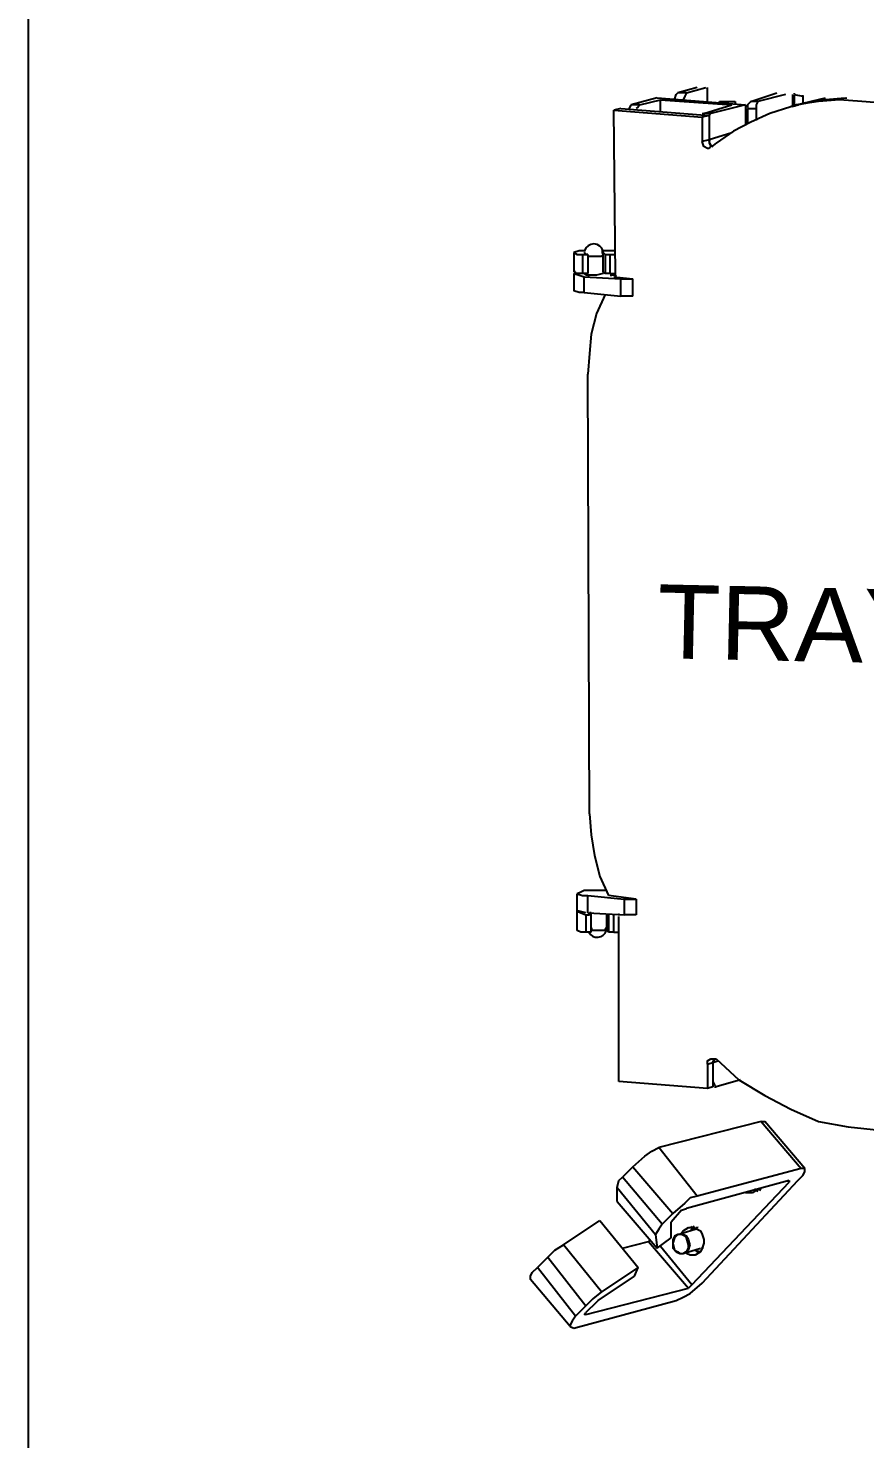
# Model space of a CAD drawing. Header units: metres. Extents: x 13896388 to 13903255, y 143653 to 146177.
# Drawn here: x 13902785.2 to 13902831.8, y 145194.7 to 145273.3 of the extents above; entities that cross this region are included whole.
import ezdxf

# ---------------------------------------------------------------- set-up
doc = ezdxf.new("R2010")
doc.units = ezdxf.units.M
doc.layers.add('FDT STRUCTURE', color=7, linetype='Continuous')
doc.layers.add('Line', color=1, linetype='Continuous')
doc.styles.get("Standard").update_dxf_attribs({"font": 'arial.ttf'})

msp = doc.modelspace()

# ---------------------------------------------------------------- linework, layer by layer
at = {"layer": 'FDT STRUCTURE'}
for points in [[(13902820.271, 145269.401), (13902818.82, 145269.014)], [(13902819.303, 145269.014), (13902820.464, 145269.304)], [(13902820.271, 145269.401), (13902825.205, 145269.014)], [(13902820.464, 145268.627), (13902820.464, 145269.304)], [(13902820.464, 145269.304), (13902824.431, 145269.014)], [(13902821.238, 145269.304), (13902821.335, 145269.595), (13902821.432, 145269.691)], [(13902822.496, 145269.982), (13902821.432, 145269.691)], [(13902821.916, 145269.691), (13902821.432, 145269.691)], [(13902821.916, 145269.691), (13902821.819, 145269.498), (13902821.722, 145269.304)], [(13902821.916, 145269.691), (13902822.98, 145269.982)], [(13902823.077, 145269.208), (13902823.077, 145269.982)], [(13902825.496, 145269.208), (13902826.947, 145269.691)], [(13902827.431, 145269.595), (13902825.883, 145269.208)], [(13902827.818, 145269.595), (13902827.818, 145268.917)], [(13902827.915, 145269.664), (13902827.914, 145269.639)], [(13902827.914, 145269.595), (13902828.398, 145269.498)], [(13902827.914, 145269.595), (13902827.914, 145268.917)], [(13902828.011, 145269.014), (13902829.656, 145269.401)], [(13902832.849, 145269.111), (13902831.688, 145269.208), (13902830.43, 145269.304), (13902829.269, 145269.208), (13902828.011, 145269.014)], [(13902830.743, 145269.394), (13902829.432, 145269.275), (13902828.143, 145269.012)], [(13902830.842, 145269.397), (13902829.482, 145269.282), (13902828.144, 145269.012)], [(13902828.399, 145269.567), (13902828.398, 145269.542)], [(13902828.398, 145269.498), (13902828.398, 145269.111)], [(13902818.239, 145268.82), (13902817.852, 145268.724)], [(13902817.949, 145259.532), (13902817.852, 145268.724)], [(13902817.852, 145268.724), (13902822.786, 145268.337)], [(13902818.239, 145268.82), (13902823.173, 145268.433)], [(13902818.723, 145268.82), (13902818.82, 145269.014)], [(13902819.303, 145269.014), (13902818.82, 145269.014)], [(13902819.303, 145269.014), (13902819.207, 145268.917), (13902819.11, 145268.82)], [(13902822.786, 145268.53), (13902822.883, 145268.53)], [(13902822.883, 145268.53), (13902824.431, 145269.014)], [(13902823.27, 145268.53), (13902822.883, 145268.53)], [(13902823.27, 145268.53), (13902823.173, 145268.433)], [(13902825.205, 145269.014), (13902823.27, 145268.53)], [(13902827.721, 145268.917), (13902826.56, 145268.53), (13902825.496, 145268.046), (13902824.528, 145267.563), (13902823.56, 145266.885)], [(13902823.754, 145269.208), (13902824.625, 145269.208)], [(13902823.754, 145269.111), (13902823.754, 145269.208)], [(13902824.044, 145269.111), (13902824.044, 145269.208)], [(13902824.238, 145269.111), (13902824.238, 145269.208)], [(13902824.625, 145269.208), (13902824.625, 145269.111)], [(13902825.205, 145269.014), (13902825.205, 145267.95)], [(13902825.302, 145269.014), (13902825.399, 145269.111), (13902825.496, 145269.208)], [(13902825.315, 145269.006), (13902825.302, 145268.865)], [(13902825.302, 145268.82), (13902825.786, 145268.82)], [(13902825.302, 145268.82), (13902825.302, 145267.95)], [(13902825.883, 145269.208), (13902825.496, 145269.208)], [(13902825.883, 145269.208), (13902825.786, 145269.014), (13902825.786, 145268.82)], [(13902825.786, 145268.82), (13902825.786, 145268.143)], [(13902828.062, 145269.013), (13902827.71, 145268.914)], [(13902828.123, 145269.003), (13902827.771, 145268.916)], [(13902823.173, 145268.433), (13902822.786, 145268.337)], [(13902822.786, 145268.337), (13902822.786, 145266.982)], [(13902823.173, 145268.433), (13902823.173, 145267.079)], [(13902823.173, 145268.433), (13902823.173, 145268.143)], [(13902823.173, 145267.079), (13902822.786, 145266.982)], [(13902823.173, 145266.595), (13902823.077, 145266.595), (13902822.883, 145266.692), (13902822.786, 145266.982)], [(13902824.431, 145267.466), (13902823.173, 145267.079)], [(13902823.173, 145267.079), (13902823.173, 145266.885), (13902823.27, 145266.692)], [(13902823.27, 145266.789), (13902823.173, 145266.982)], [(13902823.174, 145267.107), (13902823.196, 145266.988)], [(13902823.27, 145266.692), (13902823.173, 145266.595)], [(13902823.367, 145266.692), (13902823.27, 145266.789)], [(13902823.581, 145266.901), (13902823.303, 145266.685)], [(13902823.334, 145266.742), (13902823.392, 145266.714)], [(13902816.207, 145260.887), (13902815.917, 145260.887), (13902815.627, 145260.79)], [(13902815.627, 145260.79), (13902815.627, 145259.726)], [(13902815.627, 145260.79), (13902815.82, 145260.693), (13902816.11, 145260.693)], [(13902816.11, 145260.693), (13902816.11, 145259.629)], [(13902816.11, 145260.693), (13902816.401, 145260.693)], [(13902816.304, 145260.693), (13902816.207, 145260.79)], [(13902816.229, 145260.892), (13902816.22, 145260.859)], [(13902817.255, 145260.874), (13902817.184, 145261.033), (13902817.069, 145261.159), (13902816.921, 145261.242), (13902816.749, 145261.274), (13902816.576, 145261.248), (13902816.424, 145261.17), (13902816.305, 145261.049), (13902816.229, 145260.892)], [(13902816.401, 145260.693), (13902816.304, 145260.693)], [(13902816.401, 145260.693), (13902816.401, 145259.629)], [(13902817.949, 145260.887), (13902817.175, 145260.887)], [(13902817.175, 145260.79), (13902817.271, 145260.79)], [(13902817.175, 145260.596), (13902817.271, 145260.693)], [(13902817.271, 145260.766), (13902817.255, 145260.873)], [(13902817.271, 145259.726), (13902817.271, 145260.79)], [(13902817.271, 145260.79), (13902817.368, 145260.693)], [(13902817.368, 145260.693), (13902817.368, 145259.629)], [(13902817.368, 145260.693), (13902817.658, 145260.693)], [(13902817.658, 145259.629), (13902817.658, 145260.693)], [(13902817.658, 145260.693), (13902817.949, 145260.693)], [(13902816.401, 145260.596), (13902817.175, 145260.596)], [(13902816.42, 145260.608), (13902816.481, 145260.603)], [(13902815.723, 145259.726), (13902815.627, 145259.726)], [(13902815.627, 145259.629), (13902815.627, 145258.661)], [(13902815.723, 145259.629), (13902815.627, 145259.629)], [(13902815.627, 145259.629), (13902815.917, 145259.532), (13902816.207, 145259.435)], [(13902815.723, 145259.629), (13902815.723, 145259.726)], [(13902816.11, 145259.629), (13902815.723, 145259.629)], [(13902816.401, 145259.629), (13902816.11, 145259.629)], [(13902816.304, 145259.532), (13902816.207, 145259.629)], [(13902816.207, 145258.565), (13902816.207, 145259.435)], [(13902816.207, 145259.435), (13902818.239, 145259.339)], [(13902816.401, 145259.532), (13902816.304, 145259.532)], [(13902817.271, 145259.629), (13902816.884, 145259.532), (13902816.401, 145259.532)], [(13902816.409, 145259.545), (13902816.481, 145259.538)], [(13902817.271, 145259.726), (13902817.271, 145259.629)], [(13902817.368, 145259.629), (13902817.271, 145259.726)], [(13902817.658, 145259.629), (13902817.368, 145259.629)], [(13902817.658, 145259.629), (13902817.949, 145259.629)], [(13902817.949, 145259.532), (13902817.658, 145259.532)], [(13902817.658, 145259.532), (13902817.755, 145259.532)], [(13902817.755, 145259.629), (13902817.755, 145259.532)], [(13902817.755, 145259.629), (13902817.755, 145259.532)], [(13902817.755, 145259.532), (13902817.755, 145259.629)], [(13902817.852, 145259.435), (13902818.916, 145259.339)], [(13902817.985, 145259.534), (13902817.922, 145259.433)], [(13902818.239, 145259.339), (13902818.916, 145259.339)], [(13902818.239, 145258.371), (13902818.239, 145259.339)], [(13902818.916, 145258.371), (13902818.916, 145259.339)], [(13902816.207, 145258.565), (13902815.917, 145258.565), (13902815.627, 145258.661)], [(13902816.207, 145258.565), (13902818.239, 145258.371)], [(13902817.368, 145258.468), (13902816.884, 145257.403), (13902816.594, 145256.242), (13902816.497, 145255.178), (13902816.401, 145254.017)], [(13902818.916, 145258.371), (13902818.239, 145258.371)], [(13902816.497, 145229.538), (13902816.401, 145254.017)], [(13902816.497, 145229.538), (13902816.594, 145228.377), (13902816.788, 145227.216), (13902817.078, 145226.055), (13902817.562, 145224.991)], [(13902817.465, 145225.281), (13902816.594, 145225.281), (13902816.207, 145225.281), (13902816.014, 145225.184), (13902815.82, 145225.087)], [(13902815.82, 145224.217), (13902815.82, 145225.087)], [(13902815.82, 145225.087), (13902816.11, 145224.991), (13902816.401, 145224.991)], [(13902816.401, 145224.991), (13902818.432, 145224.797)], [(13902816.401, 145224.023), (13902816.401, 145224.991)], [(13902819.11, 145224.797), (13902817.562, 145224.991)], [(13902818.432, 145224.797), (13902819.11, 145224.797)], [(13902818.432, 145224.797), (13902818.432, 145223.926)], [(13902819.11, 145224.797), (13902819.11, 145223.926)], [(13902815.82, 145224.12), (13902815.82, 145224.217)], [(13902815.82, 145223.056), (13902815.82, 145224.12)], [(13902815.917, 145224.12), (13902815.82, 145224.12)], [(13902815.917, 145224.12), (13902815.82, 145224.12)], [(13902815.82, 145224.12), (13902816.014, 145224.023), (13902816.304, 145223.926)], [(13902816.304, 145224.023), (13902815.917, 145224.12)], [(13902816.304, 145223.926), (13902816.304, 145222.959)], [(13902816.304, 145223.926), (13902816.497, 145223.926)], [(13902816.401, 145224.023), (13902818.432, 145223.926)], [(13902816.594, 145224.023), (13902816.497, 145224.023)], [(13902816.497, 145223.926), (13902816.594, 145224.023)], [(13902816.594, 145222.959), (13902816.594, 145224.023)], [(13902817.465, 145223.056), (13902817.465, 145223.926)], [(13902817.562, 145223.926), (13902817.562, 145222.959)], [(13902817.852, 145222.959), (13902817.852, 145223.926)], [(13902818.099, 145223.986), (13902818.126, 145223.939)], [(13902818.142, 145214.638), (13902818.142, 145223.83)], [(13902819.11, 145223.926), (13902818.432, 145223.926)], [(13902816.304, 145222.959), (13902816.014, 145222.959), (13902815.82, 145223.056)], [(13902816.594, 145222.959), (13902816.304, 145222.959)], [(13902816.458, 145222.96), (13902816.551, 145222.83), (13902816.675, 145222.735), (13902816.822, 145222.68), (13902816.981, 145222.671), (13902817.136, 145222.709), (13902817.271, 145222.79), (13902817.376, 145222.906), (13902817.443, 145223.05)], [(13902817.368, 145223.056), (13902816.594, 145223.056)], [(13902816.614, 145223.164), (13902816.674, 145223.159)], [(13902817.465, 145223.152), (13902817.368, 145223.152)], [(13902817.368, 145223.152), (13902817.368, 145223.056)], [(13902817.465, 145223.056), (13902817.368, 145223.056)], [(13902817.443, 145223.051), (13902817.46, 145223.129)], [(13902817.562, 145222.959), (13902817.465, 145223.056)], [(13902817.658, 145222.959), (13902817.562, 145222.959)], [(13902817.852, 145222.959), (13902817.658, 145222.959)], [(13902817.852, 145222.959), (13902818.142, 145222.959)], [(13902823.077, 145215.606), (13902823.077, 145215.799), (13902823.27, 145215.896)], [(13902823.27, 145215.896), (13902823.464, 145215.896), (13902823.56, 145215.896)], [(13902823.464, 145215.896), (13902823.367, 145215.702)], [(13902823.367, 145215.702), (13902823.464, 145215.896)], [(13902823.56, 145215.896), (13902824.818, 145214.735), (13902826.27, 145213.864), (13902827.721, 145213.09), (13902829.269, 145212.413), (13902830.914, 145212.122), (13902832.655, 145211.929), (13902834.3, 145212.026), (13902835.945, 145212.316)], [(13902823.077, 145215.606), (13902823.367, 145215.702)], [(13902823.077, 145215.606), (13902823.077, 145214.251)], [(13902823.367, 145215.702), (13902823.657, 145215.799)], [(13902823.367, 145215.702), (13902823.367, 145214.348)], [(13902823.077, 145214.251), (13902818.142, 145214.638)], [(13902823.367, 145214.348), (13902823.077, 145214.251)], [(13902823.367, 145214.638), (13902823.464, 145214.444)], [(13902823.464, 145214.444), (13902823.56, 145214.348)], [(13902823.464, 145214.348), (13902823.56, 145214.348)], [(13902824.915, 145214.735), (13902823.56, 145214.348)], [(13902826.076, 145212.413), (13902820.368, 145210.961)], [(13902826.076, 145212.413), (13902828.301, 145209.8)], [(13902826.076, 145212.413), (13902826.27, 145212.413)], [(13902828.495, 145209.8), (13902826.27, 145212.413)], [(13902818.916, 145209.897), (13902819.594, 145210.478), (13902819.981, 145210.768), (13902820.368, 145210.961)], [(13902822.496, 145208.252), (13902820.368, 145210.961)], [(13902818.916, 145209.897), (13902818.336, 145209.316)], [(13902818.916, 145209.897), (13902821.142, 145207.285)], [(13902828.301, 145209.8), (13902822.496, 145208.252)], [(13902828.108, 145209.123), (13902828.398, 145209.413), (13902828.495, 145209.607), (13902828.495, 145209.8)], [(13902828.495, 145209.8), (13902828.301, 145209.8)], [(13902818.045, 145208.736), (13902818.142, 145209.123), (13902818.336, 145209.316)], [(13902820.561, 145206.704), (13902818.336, 145209.316)], [(13902827.624, 145209.123), (13902821.916, 145207.575)], [(13902822.206, 145203.318), (13902827.624, 145209.026)], [(13902822.786, 145203.414), (13902828.108, 145209.123)], [(13902827.527, 145209.123), (13902827.624, 145209.026)], [(13902827.624, 145209.123), (13902827.624, 145209.026)], [(13902818.045, 145208.736), (13902820.174, 145206.124)], [(13902818.045, 145207.962), (13902818.045, 145208.736)], [(13902822.496, 145208.252), (13902822.109, 145208.155), (13902821.819, 145207.865), (13902821.142, 145207.285)], [(13902825.592, 145208.446), (13902825.399, 145208.446), (13902825.205, 145208.446)], [(13902825.883, 145208.639), (13902825.592, 145208.446)], [(13902825.689, 145208.639), (13902825.883, 145208.639)], [(13902825.689, 145208.639), (13902825.883, 145208.542)], [(13902825.786, 145208.639), (13902825.979, 145208.639)], [(13902825.977, 145208.579), (13902826.046, 145208.664)], [(13902818.045, 145207.962), (13902820.271, 145205.35)], [(13902821.142, 145207.285), (13902820.561, 145206.704)], [(13902821.625, 145207.478), (13902821.045, 145206.801)], [(13902821.625, 145207.478), (13902821.916, 145207.575)], [(13902815.046, 145205.543), (13902817.078, 145206.898)], [(13902817.078, 145206.898), (13902819.207, 145204.285)], [(13902820.561, 145206.704), (13902820.368, 145206.414), (13902820.174, 145206.124)], [(13902821.045, 145206.704), (13902821.045, 145206.801)], [(13902821.045, 145205.93), (13902821.045, 145206.704)], [(13902821.722, 145206.317), (13902822.012, 145206.511)], [(13902822.012, 145206.511), (13902822.206, 145206.511), (13902822.496, 145206.414), (13902822.69, 145206.317), (13902822.786, 145206.124), (13902822.883, 145205.833), (13902822.883, 145205.64), (13902822.786, 145205.35), (13902822.69, 145205.156)], [(13902822.399, 145206.511), (13902822.109, 145206.317)], [(13902822.208, 145206.571), (13902822.144, 145206.492)], [(13902822.331, 145206.563), (13902822.249, 145206.518)], [(13902822.345, 145206.517), (13902822.278, 145206.464)], [(13902822.323, 145206.548), (13902822.279, 145206.505)], [(13902822.549, 145206.511), (13902822.435, 145206.496)], [(13902818.336, 145205.35), (13902819.787, 145205.737)], [(13902819.787, 145205.737), (13902819.884, 145205.833)], [(13902819.787, 145205.737), (13902822.012, 145203.124)], [(13902820.174, 145206.124), (13902820.271, 145205.35)], [(13902820.271, 145205.35), (13902821.045, 145205.93)], [(13902821.432, 145206.124), (13902821.238, 145205.93), (13902821.142, 145205.64)], [(13902822.012, 145205.543), (13902821.916, 145205.93), (13902821.819, 145206.027), (13902821.625, 145206.124), (13902821.432, 145206.124), (13902821.238, 145206.027), (13902821.142, 145205.833), (13902821.142, 145205.64)], [(13902821.432, 145206.124), (13902822.399, 145206.414)], [(13902822.109, 145205.543), (13902822.012, 145205.833), (13902821.916, 145206.027), (13902821.722, 145206.124), (13902821.432, 145206.124)], [(13902821.625, 145206.22), (13902821.722, 145206.317)], [(13902822.206, 145206.414), (13902822.109, 145206.317)], [(13902814.175, 145204.866), (13902814.562, 145205.253), (13902815.046, 145205.543)], [(13902817.175, 145202.931), (13902815.046, 145205.543)], [(13902822.206, 145203.318), (13902820.464, 145205.446)], [(13902821.142, 145205.64), (13902821.142, 145205.35), (13902821.335, 145205.156), (13902821.529, 145205.059), (13902821.722, 145205.059)], [(13902821.142, 145205.64), (13902821.238, 145205.253), (13902821.432, 145205.156), (13902821.529, 145205.059), (13902821.722, 145205.059), (13902821.916, 145205.156), (13902822.012, 145205.35), (13902822.012, 145205.543)], [(13902821.722, 145205.059), (13902822.012, 145205.253), (13902822.109, 145205.543)], [(13902821.722, 145205.059), (13902822.69, 145205.35)], [(13902822.399, 145204.963), (13902822.109, 145204.963), (13902821.916, 145205.059)], [(13902822.399, 145205.253), (13902822.496, 145205.156)], [(13902822.399, 145205.253), (13902822.69, 145205.156)], [(13902822.69, 145205.156), (13902822.399, 145204.963)], [(13902822.496, 145205.156), (13902822.69, 145205.156)], [(13902822.496, 145205.156), (13902822.69, 145205.156)], [(13902822.752, 145205.364), (13902822.856, 145205.406)], [(13902813.208, 145203.608), (13902813.208, 145203.801), (13902813.305, 145203.995), (13902813.595, 145204.285)], [(13902814.175, 145204.866), (13902813.595, 145204.285)], [(13902815.723, 145201.576), (13902813.595, 145204.285)], [(13902814.175, 145204.866), (13902816.304, 145202.157)], [(13902819.207, 145204.285), (13902817.175, 145202.931)], [(13902819.013, 145203.801), (13902819.207, 145204.285)], [(13902815.433, 145200.996), (13902813.208, 145203.608)], [(13902816.981, 145202.447), (13902819.013, 145203.801)], [(13902821.335, 145202.447), (13902821.722, 145202.64), (13902822.109, 145202.834), (13902822.786, 145203.414)], [(13902822.206, 145203.318), (13902822.012, 145203.124)], [(13902816.304, 145201.673), (13902822.012, 145203.124)], [(13902817.175, 145202.931), (13902816.691, 145202.544), (13902816.304, 145202.157)], [(13902815.627, 145200.899), (13902821.335, 145202.447)], [(13902816.304, 145202.157), (13902815.723, 145201.576)], [(13902816.207, 145201.673), (13902816.304, 145201.77)], [(13902816.884, 145202.35), (13902816.304, 145201.77)], [(13902816.884, 145202.35), (13902816.981, 145202.447)], [(13902815.723, 145201.576), (13902815.53, 145201.286), (13902815.433, 145201.092), (13902815.433, 145200.996)], [(13902815.433, 145200.996), (13902815.627, 145200.899)], [(13902816.304, 145201.673), (13902816.207, 145201.673)], [(13902816.304, 145201.673), (13902816.207, 145201.673)]]:
    msp.add_lwpolyline(points, dxfattribs=at)
at = {"layer": 'Line', "color": 0}
msp.add_lwpolyline([(13902785.219, 145064.954), (13903131.026, 145064.954), (13903131.026, 145351.345), (13902785.219, 145351.345)], close=True, dxfattribs=at)

# ---------------------------------------------------------------- texts
at = {"layer": 'FDT STRUCTURE', "insert": (13902820.334, 145242.324), "char_height": 4.1117, "attachment_point": 1, "rotation": 358.76169}
msp.add_mtext('{\\f@Arial Unicode MS|b0|i0|c134|p34;TRAY 2}', dxfattribs=at)

doc.saveas('drawing.dxf')
